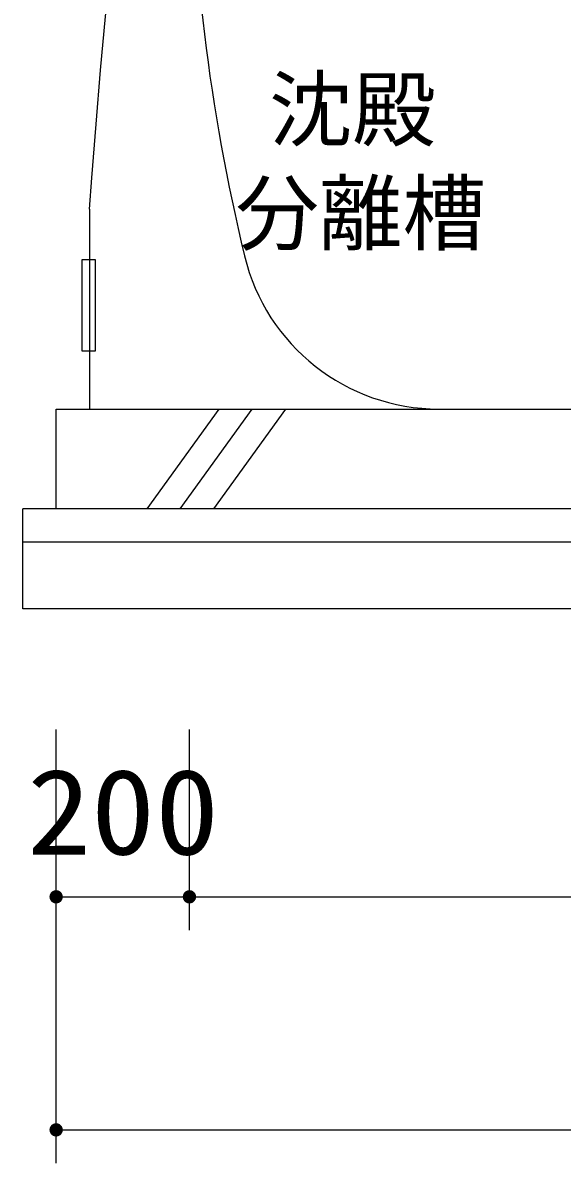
# Model space of a CAD drawing. Units: millimetres, scale not verified. Extents: x -14850 to 14850, y -10500 to 10500.
# Drawn here: x 345 to 1155, y -6816 to -5104 of the extents above; entities that cross this region are included whole.
import ezdxf
from ezdxf.enums import TextEntityAlignment as Align

# ---------------------------------------------------------------- set-up
doc = ezdxf.new("R2010")
doc.units = ezdxf.units.MM
doc.header["$LTSCALE"] = 50
for name, color, linetype, lineweight in [('0-0_空気管', 3, 'Continuous', 25), ('0-1_機器', 3, 'Continuous', 25), ('0-2_製作', 5, 'Continuous', 25), ('0-3_文字', 5, 'Continuous', 25)]:
    doc.layers.add(name, color=color, linetype=linetype, lineweight=lineweight)
doc.styles.add('ＭＳ ゴシック', font='')
doc.styles.get('ＭＳ ゴシック').set_extended_font_data('MS Gothic')

msp = doc.modelspace()

# ---------------------------------------------------------------- linework, layer by layer
at = {"layer": '0-0_空気管'}
for centre, radius, start, end in [((3595.31, -4753.59), 3000, 180.57295, 193.49339), ((969.84, -5383.59), 300, 193.49338, 270)]:
    msp.add_arc(centre, radius, start, end, dxfattribs=at)
at = {"layer": '0-1_機器', "color": 2}
for p, q in [((395.46, -5833.59), (395.46, -5683.59)), ((395.46, -5683.59), (2295.46, -5683.59)), ((639.79, -5683.59), (531.54, -5833.59)), ((581.54, -5833.59), (689.79, -5683.59)), ((739.79, -5683.59), (631.54, -5833.59)), ((2345.46, -5833.59), (345.46, -5833.59)), ((2345.46, -5883.59), (345.46, -5883.59))]:
    msp.add_line(p, q, dxfattribs=at)
msp.add_lwpolyline([(2345.46, -5833.59), (2345.46, -5983.59), (345.46, -5983.59), (345.46, -5833.59)], dxfattribs=at)
at = {"layer": '0-2_製作', "color": 2}
for p, q in [((395.46, -6816.11), (395.46, -6164.95)), ((595.46, -6466.11), (595.46, -6164.95)), ((395.46, -6416.11), (595.46, -6416.11)), ((595.46, -6416.11), (2095.46, -6416.11)), ((395.46, -6766.11), (2295.46, -6766.11))]:
    msp.add_line(p, q, dxfattribs=at)
at = {"layer": '0-2_製作'}
for points in [[(385.46, -6416.11), (395.46, -6406.11), (395.46, -6416.11)], [(385.48, -6415.48), (395.46, -6406.11), (385.46, -6416.11)], [(385.46, -6416.11), (395.46, -6416.11), (385.53, -6417.36)], [(385.63, -6414.24), (395.46, -6406.11), (385.48, -6415.48)], [(385.53, -6417.36), (395.46, -6416.11), (385.77, -6418.6)], [(385.94, -6413.02), (395.46, -6406.11), (385.63, -6414.24)], [(385.77, -6418.6), (395.46, -6416.11), (386.16, -6419.79)], [(386.41, -6411.85), (395.46, -6406.11), (385.94, -6413.02)], [(386.16, -6419.79), (395.46, -6416.11), (386.69, -6420.93)], [(387.01, -6410.75), (395.46, -6406.11), (386.41, -6411.85)], [(386.69, -6420.93), (395.46, -6416.11), (387.37, -6421.99)], [(387.75, -6409.74), (395.46, -6406.11), (387.01, -6410.75)], [(387.37, -6421.99), (395.46, -6416.11), (388.17, -6422.96)], [(388.61, -6408.82), (395.46, -6406.11), (387.75, -6409.74)], [(388.17, -6422.96), (395.46, -6416.11), (389.08, -6423.82)], [(389.58, -6408.02), (395.46, -6406.11), (388.61, -6408.82)], [(389.08, -6423.82), (395.46, -6416.11), (390.1, -6424.55)], [(390.64, -6407.35), (395.46, -6406.11), (389.58, -6408.02)], [(390.1, -6424.55), (395.46, -6416.11), (391.2, -6425.16)], [(391.77, -6406.81), (395.46, -6406.11), (390.64, -6407.35)], [(391.2, -6425.16), (395.46, -6416.11), (392.37, -6425.62)], [(392.97, -6406.42), (395.46, -6406.11), (391.77, -6406.81)], [(392.37, -6425.62), (395.46, -6416.11), (393.58, -6425.93)], [(394.2, -6406.19), (395.46, -6406.11), (392.97, -6406.42)], [(393.58, -6425.93), (395.46, -6416.11), (394.83, -6426.09)], [(394.83, -6426.09), (395.46, -6416.11), (395.46, -6426.11)], [(395.46, -6406.11), (405.38, -6414.86), (395.46, -6416.11)], [(395.46, -6406.11), (405.14, -6413.62), (405.38, -6414.86)], [(395.46, -6406.11), (404.75, -6412.43), (405.14, -6413.62)], [(395.46, -6406.11), (404.22, -6411.29), (404.75, -6412.43)], [(395.46, -6406.11), (403.55, -6410.23), (404.22, -6411.29)], [(395.46, -6406.11), (402.75, -6409.27), (403.55, -6410.23)], [(395.46, -6406.11), (401.83, -6408.41), (402.75, -6409.27)], [(395.46, -6406.11), (400.81, -6407.67), (401.83, -6408.41)], [(395.46, -6406.11), (399.71, -6407.06), (400.81, -6407.67)], [(395.46, -6406.11), (398.55, -6406.6), (399.71, -6407.06)], [(395.46, -6406.11), (397.33, -6406.29), (398.55, -6406.6)], [(395.46, -6406.11), (396.08, -6406.13), (397.33, -6406.29)], [(395.46, -6416.11), (405.38, -6414.86), (405.46, -6416.11)], [(395.46, -6416.11), (396.71, -6426.03), (395.46, -6426.11)], [(395.46, -6416.11), (397.94, -6425.8), (396.71, -6426.03)], [(395.46, -6416.11), (399.14, -6425.41), (397.94, -6425.8)], [(395.46, -6416.11), (400.27, -6424.87), (399.14, -6425.41)], [(395.46, -6416.11), (401.33, -6424.2), (400.27, -6424.87)], [(395.46, -6416.11), (402.3, -6423.4), (401.33, -6424.2)], [(395.46, -6416.11), (403.16, -6422.48), (402.3, -6423.4)], [(395.46, -6416.11), (403.9, -6421.47), (403.16, -6422.48)], [(395.46, -6416.11), (404.5, -6420.37), (403.9, -6421.47)], [(395.46, -6416.11), (404.97, -6419.2), (404.5, -6420.37)], [(395.46, -6416.11), (405.28, -6417.98), (404.97, -6419.2)], [(395.46, -6416.11), (405.44, -6416.74), (405.28, -6417.98)], [(395.46, -6416.11), (405.46, -6416.11), (405.44, -6416.74)], [(585.46, -6416.11), (595.46, -6406.11), (595.46, -6416.11)], [(585.48, -6415.48), (595.46, -6406.11), (585.46, -6416.11)], [(585.46, -6416.11), (595.46, -6416.11), (585.54, -6417.36)], [(585.63, -6414.24), (595.46, -6406.11), (585.48, -6415.48)], [(585.54, -6417.36), (595.46, -6416.11), (585.77, -6418.6)], [(585.95, -6413.02), (595.46, -6406.11), (585.63, -6414.24)], [(585.77, -6418.6), (595.46, -6416.11), (586.16, -6419.79)], [(586.41, -6411.85), (595.46, -6406.11), (585.95, -6413.02)], [(586.16, -6419.79), (595.46, -6416.11), (586.69, -6420.93)], [(587.01, -6410.75), (595.46, -6406.11), (586.41, -6411.85)], [(586.69, -6420.93), (595.46, -6416.11), (587.37, -6421.99)], [(587.75, -6409.74), (595.46, -6406.11), (587.01, -6410.75)], [(587.37, -6421.99), (595.46, -6416.11), (588.17, -6422.96)], [(588.61, -6408.82), (595.46, -6406.11), (587.75, -6409.74)], [(588.17, -6422.96), (595.46, -6416.11), (589.08, -6423.82)], [(589.58, -6408.02), (595.46, -6406.11), (588.61, -6408.82)], [(589.08, -6423.82), (595.46, -6416.11), (590.1, -6424.55)], [(590.64, -6407.35), (595.46, -6406.11), (589.58, -6408.02)], [(590.1, -6424.55), (595.46, -6416.11), (591.2, -6425.16)], [(591.78, -6406.81), (595.46, -6406.11), (590.64, -6407.35)], [(591.2, -6425.16), (595.46, -6416.11), (592.37, -6425.62)], [(592.97, -6406.42), (595.46, -6406.11), (591.78, -6406.81)], [(592.37, -6425.62), (595.46, -6416.11), (593.58, -6425.93)], [(594.2, -6406.19), (595.46, -6406.11), (592.97, -6406.42)], [(593.58, -6425.93), (595.46, -6416.11), (594.83, -6426.09)], [(594.83, -6426.09), (595.46, -6416.11), (595.46, -6426.11)], [(595.46, -6406.11), (605.38, -6414.86), (595.46, -6416.11)], [(595.46, -6406.11), (605.14, -6413.62), (605.38, -6414.86)], [(595.46, -6406.11), (604.75, -6412.43), (605.14, -6413.62)], [(595.46, -6406.11), (604.22, -6411.29), (604.75, -6412.43)], [(595.46, -6406.11), (603.55, -6410.23), (604.22, -6411.29)], [(595.46, -6406.11), (602.75, -6409.27), (603.55, -6410.23)], [(595.46, -6406.11), (601.83, -6408.41), (602.75, -6409.27)], [(595.46, -6406.11), (600.82, -6407.67), (601.83, -6408.41)], [(595.46, -6406.11), (599.71, -6407.06), (600.82, -6407.67)], [(595.46, -6406.11), (598.55, -6406.6), (599.71, -6407.06)], [(595.46, -6406.11), (597.33, -6406.29), (598.55, -6406.6)], [(595.46, -6406.11), (596.08, -6406.13), (597.33, -6406.29)], [(595.46, -6416.11), (605.38, -6414.86), (605.46, -6416.11)], [(595.46, -6416.11), (597.94, -6425.8), (595.46, -6426.11)], [(595.46, -6416.11), (599.14, -6425.41), (597.94, -6425.8)], [(595.46, -6416.11), (600.27, -6424.87), (599.14, -6425.41)], [(595.46, -6416.11), (601.33, -6424.2), (600.27, -6424.87)], [(595.46, -6416.11), (602.3, -6423.4), (601.33, -6424.2)], [(595.46, -6416.11), (603.16, -6422.48), (602.3, -6423.4)], [(595.46, -6416.11), (603.9, -6421.47), (603.16, -6422.48)], [(595.46, -6416.11), (604.51, -6420.37), (603.9, -6421.47)], [(595.46, -6416.11), (604.97, -6419.2), (604.51, -6420.37)], [(595.46, -6416.11), (605.28, -6417.98), (604.97, -6419.2)], [(595.46, -6416.11), (605.44, -6416.74), (605.28, -6417.98)], [(595.46, -6416.11), (605.46, -6416.11), (605.44, -6416.74)], [(595.46, -6426.11), (597.94, -6425.8), (596.71, -6426.03)], [(385.46, -6766.11), (395.46, -6756.11), (395.46, -6766.11)], [(385.48, -6765.48), (395.46, -6756.11), (385.46, -6766.11)], [(385.63, -6764.24), (395.46, -6756.11), (385.48, -6765.48)], [(385.94, -6763.02), (395.46, -6756.11), (385.63, -6764.24)], [(386.41, -6761.85), (395.46, -6756.11), (385.94, -6763.02)], [(387.01, -6760.75), (395.46, -6756.11), (386.41, -6761.85)], [(387.75, -6759.74), (395.46, -6756.11), (387.01, -6760.75)], [(388.61, -6758.82), (395.46, -6756.11), (387.75, -6759.74)], [(389.58, -6758.02), (395.46, -6756.11), (388.61, -6758.82)], [(390.64, -6757.35), (395.46, -6756.11), (389.58, -6758.02)], [(391.77, -6756.81), (395.46, -6756.11), (390.64, -6757.35)], [(392.97, -6756.42), (395.46, -6756.11), (391.77, -6756.81)], [(394.2, -6756.19), (395.46, -6756.11), (392.97, -6756.42)], [(395.46, -6756.11), (405.38, -6764.86), (395.46, -6766.11)], [(395.46, -6756.11), (405.14, -6763.62), (405.38, -6764.86)], [(395.46, -6756.11), (404.75, -6762.43), (405.14, -6763.62)], [(395.46, -6756.11), (404.22, -6761.29), (404.75, -6762.43)], [(395.46, -6756.11), (403.55, -6760.23), (404.22, -6761.29)], [(395.46, -6756.11), (402.75, -6759.27), (403.55, -6760.23)], [(395.46, -6756.11), (401.83, -6758.41), (402.75, -6759.27)], [(395.46, -6756.11), (400.81, -6757.67), (401.83, -6758.41)], [(395.46, -6756.11), (399.71, -6757.06), (400.81, -6757.67)], [(395.46, -6756.11), (398.55, -6756.6), (399.71, -6757.06)], [(395.46, -6756.11), (397.33, -6756.29), (398.55, -6756.6)], [(395.46, -6756.11), (396.08, -6756.13), (397.33, -6756.29)], [(385.46, -6766.11), (395.46, -6766.11), (385.53, -6767.36)], [(385.53, -6767.36), (395.46, -6766.11), (385.77, -6768.6)], [(385.77, -6768.6), (395.46, -6766.11), (386.16, -6769.79)], [(386.16, -6769.79), (395.46, -6766.11), (386.69, -6770.93)], [(386.69, -6770.93), (395.46, -6766.11), (387.37, -6771.99)], [(387.37, -6771.99), (395.46, -6766.11), (388.17, -6772.96)], [(388.17, -6772.96), (395.46, -6766.11), (389.08, -6773.82)], [(389.08, -6773.82), (395.46, -6766.11), (390.1, -6774.55)], [(390.1, -6774.55), (395.46, -6766.11), (391.2, -6775.16)], [(391.2, -6775.16), (395.46, -6766.11), (392.37, -6775.62)], [(392.37, -6775.62), (395.46, -6766.11), (393.58, -6775.93)], [(393.58, -6775.93), (395.46, -6766.11), (394.83, -6776.09)], [(394.83, -6776.09), (395.46, -6766.11), (395.46, -6776.11)], [(395.46, -6766.11), (405.38, -6764.86), (405.46, -6766.11)], [(395.46, -6766.11), (396.71, -6776.03), (395.46, -6776.11)], [(395.46, -6766.11), (397.94, -6775.8), (396.71, -6776.03)], [(395.46, -6766.11), (399.14, -6775.41), (397.94, -6775.8)], [(395.46, -6766.11), (400.27, -6774.87), (399.14, -6775.41)], [(395.46, -6766.11), (401.33, -6774.2), (400.27, -6774.87)], [(395.46, -6766.11), (402.3, -6773.4), (401.33, -6774.2)], [(395.46, -6766.11), (403.16, -6772.48), (402.3, -6773.4)], [(395.46, -6766.11), (403.9, -6771.47), (403.16, -6772.48)], [(395.46, -6766.11), (404.5, -6770.37), (403.9, -6771.47)], [(395.46, -6766.11), (404.97, -6769.2), (404.5, -6770.37)], [(395.46, -6766.11), (405.28, -6767.98), (404.97, -6769.2)], [(395.46, -6766.11), (405.44, -6766.74), (405.28, -6767.98)], [(395.46, -6766.11), (405.46, -6766.11), (405.44, -6766.74)]]:
    msp.add_solid(points, dxfattribs=at)
at = {"layer": '0-3_文字', "color": 7}
for p, q in [((445.45, -5383.59), (445.45, -5683.59)), ((434.57, -5459.03), (454.22, -5459.03)), ((434.57, -5596.58), (434.57, -5459.03)), ((454.22, -5459.03), (454.22, -5596.58)), ((454.22, -5596.58), (434.57, -5596.58))]:
    msp.add_line(p, q, dxfattribs=at)
msp.add_lwpolyline([(445.45, -5383.59), (449.02, -5336.63), (455.33, -5255.69), (462.09, -5174.78), (469.58, -5093.95), (478.09, -5013.22), (487.9, -4932.61), (494.3, -4885.93), (499.82, -4848.76), (510.29, -4784.81), (522.05, -4721.08), (535.24, -4657.66), (549.98, -4594.61), (566.37, -4532.02), (576.69, -4495.95), (584.24, -4470.96), (597.86, -4428.08), (612.16, -4385.39), (626.98, -4342.87), (642.17, -4300.47), (657.59, -4258.13), (666.59, -4233.59)], dxfattribs=at)

# ---------------------------------------------------------------- texts
at = {"layer": '0-0_空気管', "color": 4, "style": 'ＭＳ ゴシック'}
for s, p in [('沈殿', (714.72, -5306.92)), ('分離槽', (664.72, -5462.92))]:
    msp.add_text(s, height=91.79, dxfattribs=at).set_placement(p, align=Align.BOTTOM_LEFT)
at = {"layer": '0-2_製作', "color": 4, "style": 'ＭＳ ゴシック', "width": 1.1}
msp.add_text('200', height=128.4, dxfattribs=at).set_placement((351.71, -6391.11), align=Align.BOTTOM_LEFT)

doc.saveas('drawing.dxf')
